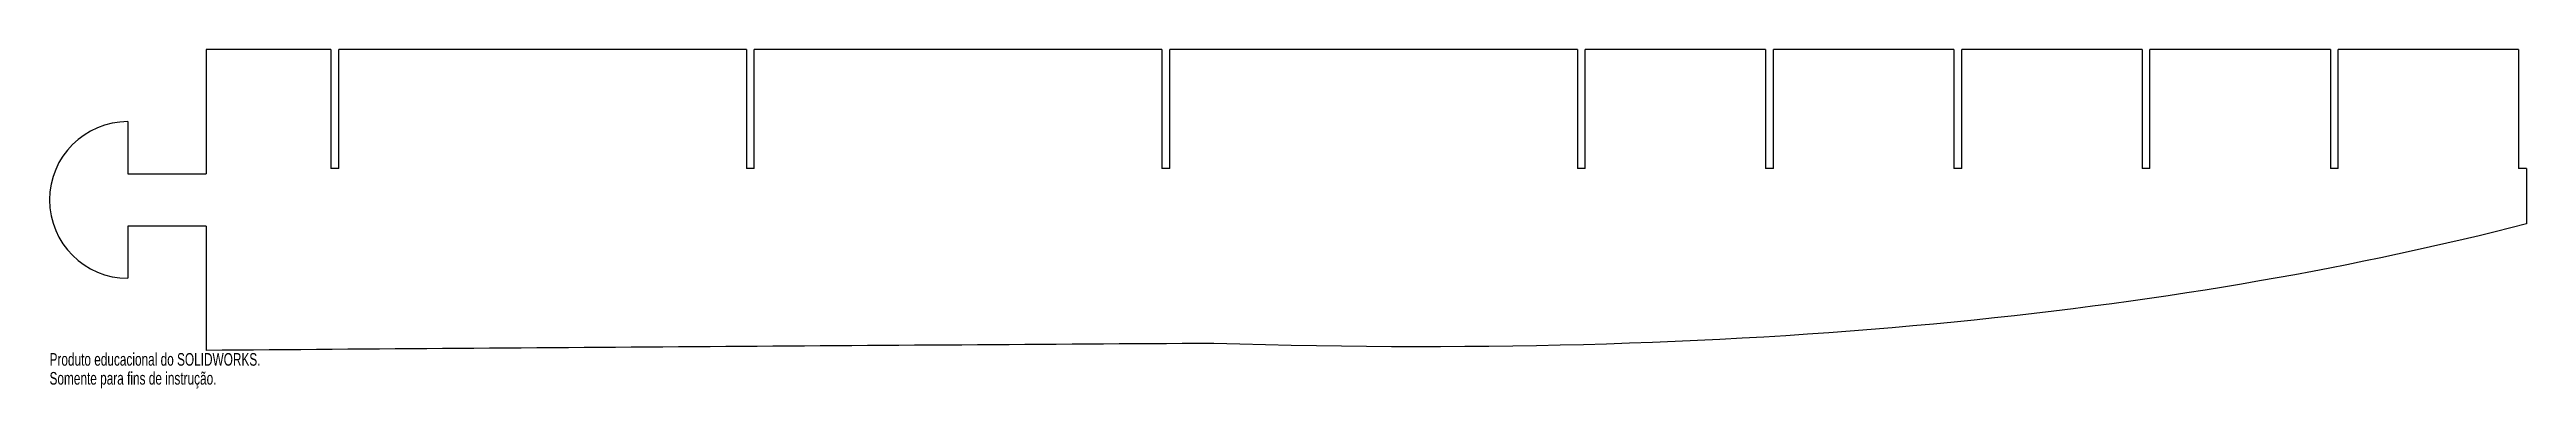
# Model space of a CAD drawing. Header units: millimetres. Extents: x 1100 to 2048, y -330 to -200.
import ezdxf

# ---------------------------------------------------------------- set-up
doc = ezdxf.new("R2010")
doc.units = ezdxf.units.MM
doc.styles.add('SLDTEXTSTYLE0', font='TXT', dxfattribs={"width": 0.7})

msp = doc.modelspace()

# ---------------------------------------------------------------- linework, layer by layer
at = {"color": 7, "linetype": 'Continuous', "lineweight": 25}
for p, q in [((1207.9, -200.42), (1160.2, -200.42)), ((1160.2, -200.42), (1160.2, -248.05)), ((1207.9, -200.42), (1207.9, -245.98)), ((1366.9, -200.42), (1210.9, -200.42)), ((1210.9, -245.98), (1210.9, -200.42)), ((1366.9, -200.42), (1366.9, -245.98)), ((1525.9, -200.42), (1369.9, -200.42)), ((1369.9, -245.98), (1369.9, -200.42)), ((1525.9, -200.42), (1525.9, -245.98)), ((1684.9, -200.42), (1528.9, -200.42)), ((1528.9, -245.98), (1528.9, -200.42)), ((1684.9, -200.42), (1684.9, -245.98)), ((1756.94, -200.42), (1687.9, -200.42)), ((1687.9, -245.98), (1687.9, -200.42)), ((1756.94, -200.42), (1756.94, -245.98)), ((1828.99, -200.42), (1759.94, -200.42)), ((1759.94, -245.98), (1759.94, -200.42)), ((1828.99, -200.42), (1828.99, -245.98)), ((1901.03, -200.42), (1831.99, -200.42)), ((1831.99, -245.98), (1831.99, -200.42)), ((1901.03, -200.42), (1901.03, -245.98)), ((1973.07, -200.42), (1904.03, -200.42)), ((1904.03, -245.98), (1904.03, -200.42)), ((1973.07, -200.42), (1973.07, -245.98)), ((2045.11, -200.42), (1976.07, -200.42)), ((1976.07, -245.98), (1976.07, -200.42)), ((2045.11, -200.42), (2045.11, -245.98)), ((1130.2, -228.05), (1130.2, -248.05)), ((1210.9, -245.98), (1207.9, -245.98)), ((1369.9, -245.98), (1366.9, -245.98)), ((1528.9, -245.98), (1525.9, -245.98)), ((1687.9, -245.98), (1684.9, -245.98)), ((1759.94, -245.98), (1756.94, -245.98)), ((1831.99, -245.98), (1828.99, -245.98)), ((1904.03, -245.98), (1901.03, -245.98)), ((1976.07, -245.98), (1973.07, -245.98)), ((2048.11, -245.98), (2045.11, -245.98)), ((2048.11, -245.98), (2048.11, -267.24)), ((1130.2, -248.05), (1160.2, -248.05)), ((1130.2, -268.05), (1130.2, -288.05)), ((1160.2, -268.05), (1130.2, -268.05)), ((1160.2, -268.05), (1160.2, -315.68))]:
    msp.add_line(p, q, dxfattribs=at)
msp.add_arc((1130.2, -258.05), 30, 90, 270, dxfattribs=at)
for points in [[(2048.11, -267.24), (1921.12, -299.88), (1758.38, -319.64), (1545.73, -313)], [(1545.73, -313), (1417.22, -313.79), (1288.71, -314.69), (1160.2, -315.68)]]:
    msp.add_open_spline(points, degree=3, dxfattribs=at)

# ---------------------------------------------------------------- texts
at = {"color": 7, "linetype": 'Continuous', "char_height": 4.8336, "attachment_point": 1, "style": 'SLDTEXTSTYLE0'}
for s, insert in [('Produto educacional do SOLIDWORKS.', (1100.2, -316.7)), ('Somente para fins de instrução.', (1100.2, -323.95))]:
    msp.add_mtext(s, dxfattribs=dict(at, insert=insert))

doc.saveas('drawing.dxf')
